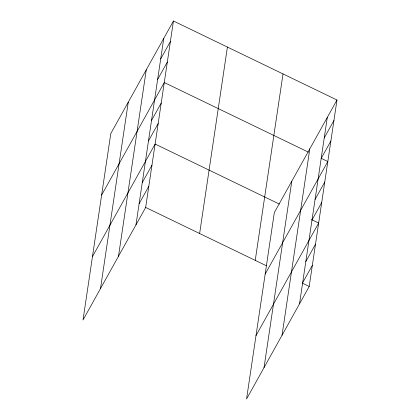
<?xml version="1.0" encoding="UTF-8"?>
<svg xmlns="http://www.w3.org/2000/svg" width="420" height="420" viewBox="0 0 420 420"><rect width="100%" height="100%" fill="white"/><g stroke="black" fill="none" stroke-linecap="round" stroke-linejoin="round"><path stroke-width="0.63" d="M100.49 288.603L128.268 102.165M118.492 256.252L146.27 69.82M135.97 224.858L163.748 38.425M173.444 21L110.796 133.56L83.013 319.998L145.666 207.438L173.444 21L336.987 100.002L309.204 286.44L246.556 399L274.334 212.562L336.987 100.002M199.631 233.51L227.414 47.072M255.239 260.368L283.017 73.93M264.028 367.605L291.811 181.167M282.035 335.26L309.813 148.822M299.507 303.86L327.29 117.427M160.692 58.931L170.389 41.507M157.637 79.438L167.333 62.018M101.63 195.085L164.278 82.525L308.459 152.177M151.526 120.456L161.222 103.031M148.47 140.963L158.167 123.538M92.458 256.609L155.111 144.049L279.347 204.062M142.265 182.6L151.961 165.175M139.115 203.732L148.811 186.307M324.23 137.933L333.931 120.508M321.174 158.44L330.876 141.02M265.167 274.087L327.815 161.527L321.363 158.408M315.063 199.458L324.76 182.033M312.007 219.965L321.704 202.545M256 335.612L318.649 223.052L311.614 219.65M305.807 261.602L315.504 244.183M302.657 282.733L312.354 265.309M145.666 207.438L266.385 265.755M302.169 283.038L309.204 286.44"/></g></svg>
